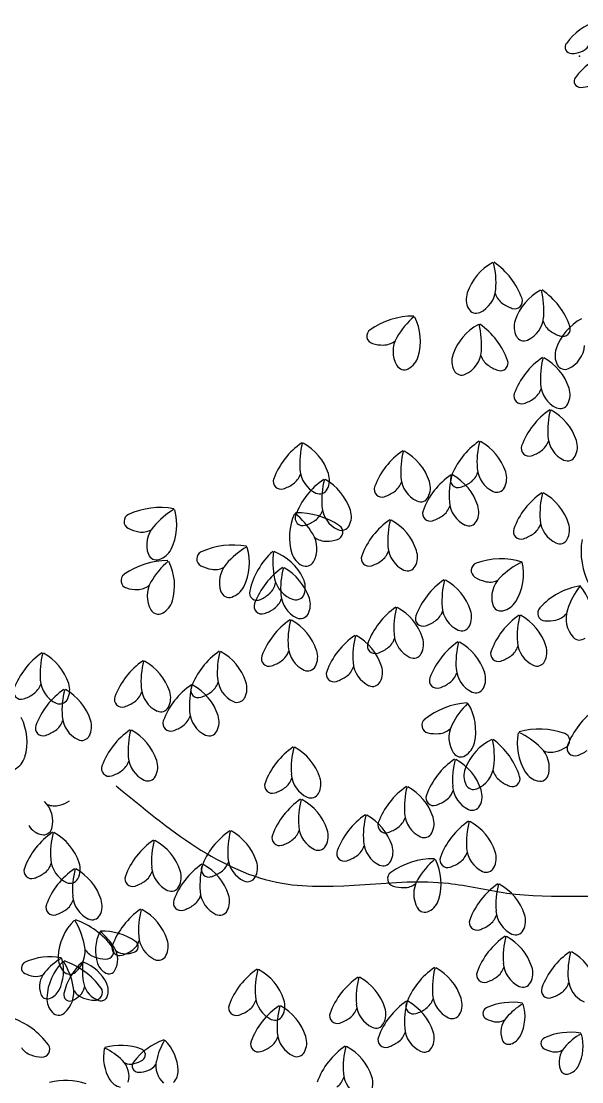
# Model space of a CAD drawing. Header units: millimetres. Extents: x 87938 to 265635, y 330093 to 434310.
# Drawn here: x 129769 to 130640, y 388448 to 390097 of the extents above; entities that cross this region are included whole.
import ezdxf

# ---------------------------------------------------------------- set-up
doc = ezdxf.new("R2010")
doc.units = ezdxf.units.MM

# ---------------------------------------------------------------- blocks, each defined once
blk = doc.blocks.new('A$C375B4AEE')
for centre, radius, start, end in [((2223.4, 8481.6), 96.9, 108.33, 143.6057), ((2153.3, 8533.3), 9.86, 143.6057, 272.5354), ((2159.8, 8549.1), 24.4, 288.9875, 325.8273), ((2152, 8572), 48.7, 272.1003, 288.9875), ((2237.5, 8428.7), 96.9, 108.33, 143.6057), ((2167.4, 8480.4), 9.86, 143.6057, 272.5354), ((2166.1, 8519.2), 48.7, 272.1003, 288.9875), ((2070.8, 8124.7), 83.7, 118.3445, 161.4924), ((1909.3, 8166.9), 126.8, 355.2804, 14.4133), ((1966.3, 8102.4), 117.2, 19.925, 55.2007), ((2021.6, 8141.1), 31.8, 161.4923, 206.9078), ((1992.5, 8160), 43.4, 294.9021, 355.2806), ((2063.2, 8158.9), 29.6, 197.7032, 234.5433), ((2145.2, 8081.6), 83.7, 118.3445, 161.4924), ((1983.8, 8123.9), 126.8, 355.2804, 14.4133), ((2040.8, 8059.4), 117.2, 19.925, 55.2007), ((2080.2, 8182.8), 58.9, 234.5432, 251.4304), ((2065.3, 8138.3), 11.9, 250.9955, 19.9245), ((1907.8, 7997.8), 117.2, 89.873, 125.1487), ((2005.2, 8132.8), 13.3, 206.908, 294.9021), ((1991.5, 8018), 126.8, 130.6604, 149.7931), ((1834.9, 8075.8), 83.7, 343.5813, 26.7291), ((2048.4, 8028.4), 83.7, 118.3446, 161.4923), ((1886.9, 8070.7), 126.8, 355.2804, 14.4133), ((1943.9, 8006.1), 117.2, 19.925, 55.2007), ((2096, 8098.1), 31.8, 161.4923, 206.9078), ((2066.9, 8117), 43.4, 294.9021, 355.2806), ((2137.6, 8115.9), 29.6, 197.7032, 234.5432), ((2208.8, 8037.3), 83.7, 118.3445, 161.4924), ((2139.7, 8095.3), 11.9, 250.9955, 19.9246), ((1847.2, 8083.9), 11.9, 125.1483, 254.0782), ((1919.4, 8060), 43.4, 149.7932, 210.1718), ((2079.6, 8089.8), 13.3, 206.908, 294.9021), ((2154.6, 8139.8), 58.9, 234.5432, 251.4303), ((1860.5, 8128.9), 58.9, 253.6434, 270.5305), ((1860.8, 8099.6), 29.6, 270.5305, 307.3702), ((2130.5, 8072.7), 43.4, 294.902, 355.2806), ((1884.7, 8061.2), 31.8, 298.1659, 343.5814), ((1999.2, 8044.9), 31.8, 161.4923, 206.9078), ((1970.1, 8063.8), 43.4, 294.902, 355.2806), ((2040.8, 8062.7), 29.6, 197.7032, 234.5433), ((2174.4, 7953.8), 117.2, 124.41, 159.6857), ((2231.9, 8017.9), 126.8, 165.1973, 184.3302), ((2070.1, 7976.8), 83.7, 18.1183, 61.2661), ((2159.6, 8053.8), 31.8, 161.4923, 206.9078), ((1893.4, 8044.9), 13.3, 210.1714, 298.166), ((2057.7, 8086.6), 58.9, 234.5432, 251.4304), ((2042.9, 8042), 11.9, 250.9955, 19.9245), ((2143.1, 8045.4), 13.3, 206.908, 294.9021), ((1982.7, 8036.5), 13.3, 206.908, 294.9021), ((2078, 8011), 29.6, 305.0674, 341.9073), ((2148.6, 8011.6), 43.4, 184.3302, 244.7087), ((2119.4, 7992.9), 31.8, 332.7028, 18.1184), ((2075.7, 7990.4), 11.9, 159.6854, 288.6153), ((2061.1, 8035), 58.9, 288.1803, 305.0675), ((2185.8, 7872.5), 117.2, 124.4099, 159.6857), ((2243.2, 7936.7), 126.8, 165.1974, 184.3302), ((2081.5, 7895.5), 83.7, 18.1183, 61.2661), ((2135.8, 7984.5), 13.3, 244.7085, 332.7027), ((1800.4, 7821.1), 117.2, 124.4099, 159.6857), ((1857.8, 7885.3), 126.8, 165.1974, 184.3302), ((1696, 7844.1), 83.7, 18.1183, 61.2661), ((2075.9, 7823.6), 117.2, 124.4099, 159.6857), ((2133.3, 7887.8), 126.8, 165.1974, 184.3302), ((1971.6, 7846.6), 83.7, 18.1183, 61.2661), ((2089.3, 7929.7), 29.6, 305.0674, 341.9073), ((2160, 7930.4), 43.4, 184.3302, 244.7087), ((2130.8, 7911.7), 31.8, 332.7028, 18.1184), ((1957.3, 7808.9), 117.2, 124.4099, 159.6857), ((2014.8, 7873), 126.8, 165.1974, 184.3302), ((1853, 7831.8), 83.7, 18.1183, 61.2661), ((2087.1, 7909.1), 11.9, 159.6854, 288.6153), ((2072.5, 7953.7), 58.9, 288.1803, 305.0675), ((2147.2, 7903.2), 13.3, 244.7085, 332.7027), ((1703.9, 7878.3), 29.6, 305.0674, 341.9073), ((1774.6, 7879), 43.4, 184.3302, 244.7086), ((1745.4, 7860.3), 31.8, 332.7028, 18.1184), ((2032.5, 7771.5), 117.2, 124.4099, 159.6857), ((2090, 7835.6), 126.8, 165.1974, 184.3302), ((1928.2, 7794.5), 83.7, 18.1183, 61.2661), ((1979.4, 7880.8), 29.6, 305.0674, 341.9073), ((2050.1, 7881.5), 43.4, 184.3302, 244.7087), ((2020.9, 7862.7), 31.8, 332.7028, 18.1184), ((1701.6, 7857.7), 11.9, 159.6855, 288.6153), ((1687.1, 7902.3), 58.9, 288.1803, 305.0675), ((1834.5, 7764.4), 117.2, 124.4099, 159.6857), ((1891.9, 7828.5), 126.8, 165.1974, 184.3302), ((1730.1, 7787.4), 83.7, 18.1183, 61.2661), ((1860.9, 7866.1), 29.6, 305.0674, 341.9073), ((1931.6, 7866.7), 43.4, 184.3302, 244.7086), ((1902.3, 7848), 31.8, 332.7028, 18.1184), ((1977.1, 7860.2), 11.9, 159.6854, 288.6153), ((1962.6, 7904.8), 58.9, 288.1803, 305.0675), ((1761.8, 7851.8), 13.3, 244.7086, 332.7027), ((1858.6, 7845.4), 11.9, 159.6855, 288.6153), ((1844, 7890.1), 58.9, 288.1803, 305.0675), ((2037.3, 7854.3), 13.3, 244.7085, 332.7027), ((2173.6, 7743.6), 117.2, 124.4099, 159.6857), ((2231.1, 7807.7), 126.8, 165.1974, 184.3302), ((2069.3, 7766.6), 83.7, 18.1183, 61.2661), ((1808.7, 7822.2), 43.4, 184.3302, 244.7086), ((1918.7, 7839.5), 13.3, 244.7086, 332.7027), ((1936.1, 7828.7), 29.6, 305.0674, 341.9073), ((2006.8, 7829.3), 43.4, 184.3302, 244.7087), ((1977.5, 7810.6), 31.8, 332.7028, 18.1184), ((1469.8, 7795.7), 11.9, 114.8186, 243.7477), ((1514, 7700.1), 117.2, 79.5427, 114.8184), ((1599.9, 7705.1), 126.8, 120.3301, 139.4629), ((1456.3, 7790), 83.7, 333.251, 16.3987), ((1798.5, 7771.3), 83.7, 154.4733, 197.6211), ((1643.1, 7710.2), 126.8, 31.4092, 50.542), ((1735.7, 7801), 11.9, 159.6855, 288.6153), ((1727.2, 7691.8), 117.2, 56.0537, 91.3294), ((1738, 7821.6), 29.6, 305.0674, 341.9073), ((1779.5, 7803.5), 31.8, 332.7028, 18.1184), ((1933.8, 7808.1), 11.9, 159.6854, 288.6153), ((1919.2, 7852.7), 58.9, 288.1803, 305.0675), ((1491, 7837.6), 58.9, 243.313, 260.2003), ((1536.5, 7759.3), 43.4, 139.4629, 199.8413), ((1721.2, 7845.6), 58.9, 288.1803, 305.0675), ((1786, 7779.1), 11.9, 287.1241, 56.0538), ((1795.9, 7795.1), 13.3, 244.7086, 332.7027), ((1937.2, 7701.5), 117.2, 124.4099, 159.6857), ((1994.6, 7765.6), 126.8, 165.1974, 184.3302), ((1832.9, 7724.4), 83.7, 18.1183, 61.2661), ((1993.9, 7802.2), 13.3, 244.7085, 332.7027), ((2077.2, 7800.8), 29.6, 305.0674, 341.9073), ((2147.8, 7801.4), 43.4, 184.3302, 244.7087), ((2118.6, 7782.7), 31.8, 332.7028, 18.1184), ((1486, 7808.7), 29.6, 260.2003, 297.04), ((1714.4, 7753.7), 43.4, 331.0307, 31.4092), ((1772.1, 7794.5), 29.6, 233.8322, 270.6718), ((2074.9, 7780.1), 11.9, 159.6854, 288.6153), ((2060.3, 7824.8), 58.9, 288.1803, 305.0675), ((1502.6, 7766.7), 31.8, 287.8356, 333.2511), ((1626.9, 7641.8), 117.2, 79.5426, 114.8184), ((1712.8, 7646.8), 126.8, 120.3301, 139.4629), ((1569.2, 7731.7), 83.7, 333.251, 16.3987), ((1771.8, 7823.8), 58.9, 270.6718, 287.559), ((1911.4, 7759.3), 43.4, 184.3302, 244.7086), ((2135, 7774.2), 13.3, 244.7085, 332.7027), ((2278.2, 7749), 109.9, 170.3912, 208.3763), ((1508.3, 7749.1), 13.3, 199.8415, 287.8357), ((1582.7, 7737.4), 11.9, 114.8186, 243.7477), ((1767.5, 7661.7), 117.2, 131.9815, 167.2573), ((1816, 7732.8), 126.8, 172.769, 191.9018), ((1661.1, 7670.7), 83.7, 25.6898, 68.8377), ((1749, 7755.6), 31.8, 197.6211, 243.0364), ((1838.5, 7738), 11.9, 159.6855, 288.6153), ((1840.7, 7758.6), 29.6, 305.0674, 341.9073), ((1882.2, 7740.6), 31.8, 332.7028, 18.1184), ((2043.9, 7627.7), 109.9, 72.5928, 110.578), ((1525.6, 7617.6), 117.2, 89.8729, 125.1487), ((1609.3, 7637.8), 126.8, 130.6604, 149.7932), ((1452.7, 7695.6), 83.7, 343.5813, 26.7291), ((1603.8, 7779.3), 58.9, 243.313, 260.2002), ((1598.9, 7750.4), 29.6, 260.2002, 297.04), ((1649.4, 7701), 43.4, 139.4629, 199.8413), ((1770.7, 7627.2), 117.2, 124.4099, 159.6857), ((1828.1, 7691.3), 126.8, 165.1974, 184.3302), ((1666.4, 7650.1), 83.7, 18.1183, 61.2661), ((1740.6, 7739.2), 13.3, 243.0365, 331.0304), ((1823.9, 7782.6), 58.9, 288.1803, 305.0675), ((1898.6, 7732.1), 13.3, 244.7086, 332.7027), ((2009.4, 7719.4), 11.9, 109.9888, 238.9185), ((2131.4, 7618.1), 126.8, 115.5007, 134.6335), ((1997.6, 7714), 81.4, 328.1116, 13.179), ((1465, 7703.6), 11.9, 125.1488, 254.0782), ((1734.3, 7715.6), 43.4, 191.9018, 252.2802), ((1707.8, 7693.2), 31.8, 340.2745, 25.69), ((2021.4, 7608.1), 117.2, 124.4099, 159.6857), ((2078.8, 7672.3), 126.8, 165.1974, 184.3302), ((1917.1, 7631.1), 83.7, 18.1183, 61.2661), ((2034, 7759.3), 58.9, 238.4836, 255.3708), ((2026.6, 7731), 29.6, 255.3708, 292.2105), ((2072.8, 7677.5), 43.4, 134.6334, 195.0119), ((1478.3, 7748.7), 58.9, 253.6434, 270.5305), ((1478.6, 7719.4), 29.6, 270.5305, 307.3701), ((1537.2, 7679.8), 43.4, 149.7932, 210.1716), ((1621.1, 7690.8), 13.3, 199.8415, 287.8356), ((1615.5, 7708.4), 31.8, 287.8356, 333.2511), ((1664.8, 7684.9), 11.9, 167.2572, 296.1866), ((1664.4, 7705.6), 29.6, 312.639, 349.4788), ((2185.3, 7587.2), 109.9, 99.7313, 137.7165), ((2267.6, 7618.6), 126.8, 142.6392, 161.7719), ((2104.7, 7642.9), 81.4, 355.25, 40.3175), ((1502.5, 7681), 31.8, 298.166, 343.5814), ((1644.5, 7727.2), 58.9, 295.7519, 312.6391), ((1674.2, 7684.4), 29.6, 305.0674, 341.9073), ((1744.9, 7685), 43.4, 184.3302, 244.7086), ((1725.2, 7687), 13.3, 252.2801, 340.2746), ((1715.7, 7666.3), 31.8, 332.7028, 18.1184), ((2039.6, 7687.7), 31.8, 283.0061, 328.4215), ((1511.2, 7664.7), 13.3, 210.1714, 298.166), ((1671.9, 7663.7), 11.9, 159.6855, 288.6153), ((1657.4, 7708.3), 58.9, 288.1803, 305.0675), ((1946.7, 7565.6), 117.2, 124.4099, 159.6857), ((2004.1, 7629.7), 126.8, 165.1974, 184.3302), ((1842.4, 7588.6), 83.7, 18.1183, 61.2661), ((1924.9, 7665.3), 29.6, 305.0674, 341.9073), ((1995.6, 7666), 43.4, 184.3302, 244.7087), ((1966.4, 7647.2), 31.8, 332.7028, 18.1184), ((2043.8, 7669.7), 13.3, 195.0118, 283.006), ((2112.8, 7653), 11.9, 137.1272, 266.057), ((2188.3, 7644.7), 43.4, 161.7718, 222.1504), ((1782.1, 7545.9), 117.2, 124.4099, 159.6857), ((1839.5, 7610), 126.8, 165.1974, 184.3302), ((1677.7, 7568.9), 83.7, 18.1183, 61.2661), ((1732.1, 7657.8), 13.3, 244.7086, 332.7027), ((1922.7, 7644.7), 11.9, 159.6855, 288.6153), ((1908.1, 7689.3), 58.9, 288.1803, 305.0675), ((2138.4, 7553.4), 117.2, 124.4099, 159.6857), ((2195.8, 7617.5), 126.8, 165.1974, 184.3302), ((2034.1, 7576.3), 83.7, 18.1183, 61.2661), ((2116.4, 7699.8), 58.9, 265.6221, 282.5093), ((2122.8, 7671.2), 29.6, 282.5092, 319.349), ((1920.9, 7623.4), 43.4, 184.3302, 244.7086), ((1982.8, 7638.8), 13.3, 244.7085, 332.7027), ((1882.9, 7521.7), 117.2, 124.4099, 159.6857), ((1940.3, 7585.8), 126.8, 165.1974, 184.3302), ((1778.5, 7544.7), 83.7, 18.1183, 61.2661), ((1848, 7602.2), 11.9, 159.6855, 288.6153), ((1850.2, 7622.8), 29.6, 305.0674, 341.9073), ((1891.7, 7604.7), 31.8, 332.7028, 18.1184), ((2043.2, 7511.7), 117.2, 124.4099, 159.6857), ((2100.6, 7575.9), 126.8, 165.1974, 184.3302), ((1938.9, 7534.7), 83.7, 18.1183, 61.2661), ((2112.6, 7611.2), 43.4, 184.3302, 244.7087), ((2166, 7624.5), 13.3, 222.1502, 310.1444), ((1396.6, 7494.5), 117.2, 124.4099, 159.6857), ((1454.1, 7558.6), 126.8, 165.1974, 184.3302), ((1292.3, 7517.5), 83.7, 18.1183, 61.2661), ((1672.2, 7497), 117.2, 124.4099, 159.6857), ((1729.6, 7561.1), 126.8, 165.1974, 184.3302), ((1567.8, 7520), 83.7, 18.1183, 61.2661), ((1685.6, 7603.1), 29.6, 305.0674, 341.9073), ((1756.3, 7603.7), 43.4, 184.3302, 244.7086), ((1727.1, 7585), 31.8, 332.7028, 18.1184), ((1833.4, 7646.8), 58.9, 288.1803, 305.0675), ((1908.1, 7596.3), 13.3, 244.7086, 332.7027), ((2039.6, 7589.9), 11.9, 159.6854, 288.6153), ((2041.9, 7610.6), 29.6, 305.0674, 341.9073), ((2083.4, 7592.5), 31.8, 332.7028, 18.1184), ((1553.6, 7482.2), 117.2, 124.4099, 159.6857), ((1611, 7546.3), 126.8, 165.1974, 184.3302), ((1449.3, 7505.2), 83.7, 18.1183, 61.2661), ((1683.3, 7582.4), 11.9, 159.6855, 288.6153), ((1668.8, 7627.1), 58.9, 288.1803, 305.0675), ((1743.5, 7576.5), 13.3, 244.7086, 332.7027), ((1857.1, 7579.5), 43.4, 184.3302, 244.7086), ((1827.9, 7560.8), 31.8, 332.7028, 18.1184), ((2025.1, 7634.5), 58.9, 288.1803, 305.0675), ((2099.8, 7584), 13.3, 244.7085, 332.7027), ((1784.1, 7558.2), 11.9, 159.6855, 288.6153), ((1769.6, 7602.9), 58.9, 288.1803, 305.0675), ((1786.4, 7578.9), 29.6, 305.0674, 341.9073), ((1946.7, 7568.9), 29.6, 305.0674, 341.9073), ((2017.4, 7569.6), 43.4, 184.3302, 244.7087), ((1988.2, 7550.9), 31.8, 332.7028, 18.1184), ((1300.2, 7551.7), 29.6, 305.0675, 341.9073), ((1370.9, 7552.3), 43.4, 184.3302, 244.7087), ((1341.6, 7533.6), 31.8, 332.7028, 18.1184), ((1628.8, 7444.9), 117.2, 124.4099, 159.6857), ((1686.2, 7509), 126.8, 165.1974, 184.3302), ((1573.4, 7533.5), 11.9, 159.6855, 288.6152), ((1524.5, 7467.8), 83.7, 18.1183, 61.2661), ((1575.7, 7554.2), 29.6, 305.0674, 341.9073), ((1646.4, 7554.8), 43.4, 184.3302, 244.7086), ((1617.2, 7536.1), 31.8, 332.7028, 18.1184), ((1844.3, 7552.4), 13.3, 244.7086, 332.7027), ((1944.5, 7548.3), 11.9, 159.6854, 288.6153), ((1929.9, 7592.9), 58.9, 288.1803, 305.0675), ((1297.9, 7531), 11.9, 159.6855, 288.6152), ((1283.3, 7575.7), 58.9, 288.1803, 305.0675), ((1430.7, 7437.8), 117.2, 124.4099, 159.6857), ((1488.2, 7501.9), 126.8, 165.1974, 184.3302), ((1326.4, 7460.7), 83.7, 18.1183, 61.2661), ((1454.9, 7518.8), 11.9, 159.6855, 288.6152), ((1457.1, 7539.4), 29.6, 305.0675, 341.9073), ((1527.8, 7540), 43.4, 184.3302, 244.7087), ((1498.6, 7521.3), 31.8, 332.7028, 18.1184), ((1558.9, 7578.2), 58.9, 288.1803, 305.0675), ((1633.5, 7527.6), 13.3, 244.7086, 332.7027), ((2004.6, 7542.4), 13.3, 244.7085, 332.7027), ((1358, 7525.1), 13.3, 244.7086, 332.7027), ((1440.3, 7563.4), 58.9, 288.1803, 305.0675), ((1515, 7512.9), 13.3, 244.7086, 332.7027), ((1998.8, 7396.7), 117.2, 93.6396, 128.9153), ((2080.9, 7422.4), 126.8, 134.4271, 153.5598), ((1920.9, 7469.8), 83.7, 347.348, 30.4957), ((1223.4, 7453), 83.7, 343.5813, 26.7291), ((1405, 7495.6), 43.4, 184.3302, 244.7087), ((1532.3, 7502.1), 29.6, 305.0675, 341.9073), ((1603, 7502.7), 43.4, 184.3302, 244.7087), ((1573.8, 7484), 31.8, 332.7028, 18.1184), ((2257.1, 7406.4), 117.2, 124.4099, 159.6857), ((1332, 7474.3), 11.9, 159.6855, 288.6152), ((1334.3, 7494.9), 29.6, 305.0675, 341.9073), ((1375.7, 7476.9), 31.8, 332.7028, 18.1184), ((1533.5, 7374.8), 117.2, 124.4099, 159.6857), ((1530.1, 7481.4), 11.9, 159.6855, 288.6152), ((1515.5, 7526), 58.9, 288.1803, 305.0675), ((1932.7, 7478.6), 11.9, 128.9154, 257.845), ((1945.2, 7495.2), 29.6, 274.2972, 311.137), ((2006.2, 7459.6), 43.4, 153.5598, 213.9382), ((2103.1, 7355.7), 117.2, 70.1506, 105.4264), ((1317.4, 7518.9), 58.9, 288.1803, 305.0675), ((1392.1, 7468.4), 13.3, 244.7086, 332.7027), ((1590.9, 7438.9), 126.8, 165.1974, 184.3302), ((1429.1, 7397.8), 83.7, 18.1183, 61.2661), ((1590.2, 7475.5), 13.3, 244.7086, 332.7027), ((1943, 7524.4), 58.9, 257.41, 274.2972), ((2066.5, 7381.5), 83.7, 116.1313, 159.2791), ((1906.8, 7429.9), 126.8, 353.0673, 12.2001), ((1961.2, 7363.2), 117.2, 17.7118, 52.9875), ((2152.8, 7450.2), 83.7, 168.5702, 211.718), ((2017, 7353.1), 126.8, 45.5061, 64.6389), ((2138.8, 7454.7), 11.9, 301.221, 70.1506), ((1787, 7348.2), 117.2, 124.4099, 159.6857), ((1844.4, 7412.3), 126.8, 165.1974, 184.3302), ((1682.7, 7371.2), 83.7, 18.1183, 61.2661), ((1971.5, 7458.5), 31.8, 301.9325, 347.348), ((2075.5, 7412.7), 43.4, 345.1278, 45.5062), ((2121.6, 7466.3), 29.6, 247.9291, 284.7688), ((2114.1, 7494.6), 58.9, 284.7688, 301.656), ((2158.4, 7443), 11.9, 159.6854, 288.6153), ((2143.8, 7487.6), 58.9, 288.1803, 305.0675), ((1273.2, 7438.3), 31.8, 298.166, 343.5814), ((1437, 7432), 29.6, 305.0675, 341.9073), ((1507.7, 7432.6), 43.4, 184.3302, 244.7087), ((1478.5, 7413.9), 31.8, 332.7028, 18.1184), ((2037.7, 7329.2), 117.2, 124.4099, 159.6857), ((2095.2, 7393.3), 126.8, 165.1974, 184.3302), ((1981.3, 7442.8), 13.3, 213.9383, 301.9326), ((1933.4, 7352.2), 83.7, 18.1183, 61.2661), ((1434.7, 7411.3), 11.9, 159.6855, 288.6152), ((1420.2, 7456), 58.9, 288.1803, 305.0675), ((2018, 7399.8), 31.8, 159.2792, 204.6947), ((1989.6, 7419.8), 43.4, 292.6888, 353.0673), ((2060.2, 7416), 29.6, 195.4901, 232.33), ((2108.7, 7422.9), 31.8, 211.718, 257.1335), ((1494.9, 7405.4), 13.3, 244.7086, 332.7027), ((1690.5, 7405.4), 29.6, 305.0674, 341.9073), ((1761.2, 7406), 43.4, 184.3302, 244.7086), ((1732, 7387.3), 31.8, 332.7028, 18.1184), ((2078.1, 7439.2), 58.9, 232.3299, 249.2171), ((2061.5, 7395.3), 11.9, 248.7823, 17.712), ((2104.5, 7405), 13.3, 257.1335, 345.1277), ((1688.3, 7384.8), 11.9, 159.6855, 288.6153), ((1673.7, 7429.4), 58.9, 288.1803, 305.0675), ((1748.4, 7378.9), 13.3, 244.7086, 332.7027), ((1963, 7286.7), 117.2, 124.4099, 159.6857), ((2020.4, 7350.8), 126.8, 165.1974, 184.3302), ((1858.7, 7309.7), 83.7, 18.1183, 61.2661), ((1941.3, 7386.4), 29.6, 305.0674, 341.9073), ((2011.9, 7387), 43.4, 184.3302, 244.7087), ((2001.2, 7392.1), 13.3, 204.6945, 292.6888), ((1982.7, 7368.3), 31.8, 332.7028, 18.1184), ((1303.8, 7329.3), 43.4, 345.1277, 45.5062), ((1342.4, 7411.3), 58.9, 284.7688, 301.656), ((1798.4, 7266.9), 117.2, 124.4099, 159.6857), ((1855.8, 7331.1), 126.8, 165.1974, 184.3302), ((1694.1, 7289.9), 83.7, 18.1183, 61.2661), ((1939, 7365.7), 11.9, 159.6854, 288.6153), ((1924.4, 7410.4), 58.9, 288.1803, 305.0675), ((1349.8, 7383), 29.6, 247.9291, 284.7688), ((1937.2, 7344.5), 43.4, 184.3302, 244.7086), ((1999.1, 7359.8), 13.3, 244.7085, 332.7027), ((1899.2, 7242.8), 117.2, 124.4099, 159.6857), ((1956.6, 7306.9), 126.8, 165.1974, 184.3302), ((1794.9, 7265.7), 83.7, 18.1183, 61.2661), ((1864.3, 7323.2), 11.9, 159.6855, 288.6153), ((1866.5, 7343.9), 29.6, 305.0674, 341.9073), ((1908, 7325.8), 31.8, 332.7028, 18.1184), ((2059.5, 7232.8), 117.2, 124.4099, 159.6857), ((2116.9, 7296.9), 126.8, 165.1974, 184.3302), ((1955.2, 7255.8), 83.7, 18.1183, 61.2661), ((1412.9, 7215.5), 117.2, 124.4099, 159.6857), ((1336.9, 7339.6), 31.8, 211.718, 257.1334), ((1332.8, 7321.6), 13.3, 257.1334, 345.1277), ((1470.4, 7279.7), 126.8, 165.1974, 184.3302), ((1308.6, 7238.5), 83.7, 18.1183, 61.2661), ((1688.5, 7218), 117.2, 124.4099, 159.6857), ((1745.9, 7282.2), 126.8, 165.1974, 184.3302), ((1584.1, 7241), 83.7, 18.1183, 61.2661), ((1699.6, 7303.5), 11.9, 159.6855, 288.6153), ((1701.9, 7324.1), 29.6, 305.0674, 341.9073), ((1772.6, 7324.8), 43.4, 184.3302, 244.7086), ((1743.4, 7306.1), 31.8, 332.7028, 18.1184), ((1849.7, 7367.9), 58.9, 288.1803, 305.0675), ((1924.4, 7317.3), 13.3, 244.7086, 332.7027), ((1569.9, 7203.3), 117.2, 124.4099, 159.6857), ((1627.3, 7267.4), 126.8, 165.1974, 184.3302), ((1465.6, 7226.2), 83.7, 18.1183, 61.2661), ((1685.1, 7348.1), 58.9, 288.1803, 305.0675), ((1759.8, 7297.6), 13.3, 244.7086, 332.7027), ((1802.7, 7300), 29.6, 305.0674, 341.9073), ((1873.4, 7300.6), 43.4, 184.3302, 244.7086), ((1844.2, 7281.9), 31.8, 332.7028, 18.1184), ((1800.4, 7279.3), 11.9, 159.6855, 288.6153), ((1785.9, 7323.9), 58.9, 288.1803, 305.0675), ((1963, 7290), 29.6, 305.0674, 341.9073), ((2033.7, 7290.6), 43.4, 184.3302, 244.7087), ((2004.5, 7271.9), 31.8, 332.7028, 18.1184), ((1316.5, 7272.7), 29.6, 305.0675, 341.9073), ((1387.2, 7273.4), 43.4, 184.3302, 244.7087), ((1357.9, 7254.7), 31.8, 332.7028, 18.1184), ((1544.1, 7261.1), 43.4, 184.3302, 244.7087), ((1645.1, 7165.9), 117.2, 124.4099, 159.6857), ((1702.6, 7230), 126.8, 165.1974, 184.3302), ((1589.7, 7254.6), 11.9, 159.6854, 288.6153), ((1540.8, 7188.9), 83.7, 18.1183, 61.2661), ((1592, 7275.2), 29.6, 305.0674, 341.9073), ((1662.7, 7275.9), 43.4, 184.3302, 244.7086), ((1633.5, 7257.1), 31.8, 332.7028, 18.1184), ((1860.6, 7273.4), 13.3, 244.7086, 332.7027), ((1940, 7154), 117.2, 89.873, 125.1487), ((2023.7, 7174.3), 126.8, 130.6604, 149.7932), ((1867.1, 7232.1), 83.7, 343.5813, 26.7291), ((1960.8, 7269.3), 11.9, 159.6854, 288.6153), ((1946.2, 7314), 58.9, 288.1803, 305.0675), ((2020.9, 7263.4), 13.3, 244.7085, 332.7027), ((1314.2, 7252.1), 11.9, 159.6855, 288.6152), ((1299.6, 7296.7), 58.9, 288.1803, 305.0675), ((1447, 7158.8), 117.2, 124.4099, 159.6857), ((1504.5, 7222.9), 126.8, 165.1974, 184.3302), ((1342.7, 7181.8), 83.7, 18.1183, 61.2661), ((1471.2, 7239.8), 11.9, 159.6855, 288.6152), ((1473.4, 7260.5), 29.6, 305.0675, 341.9073), ((1514.9, 7242.4), 31.8, 332.7028, 18.1184), ((1575.2, 7299.2), 58.9, 288.1803, 305.0675), ((1649.9, 7248.7), 13.3, 244.7086, 332.7027), ((1879.4, 7240.1), 11.9, 125.1488, 254.0784), ((1374.3, 7246.2), 13.3, 244.7086, 332.7027), ((1456.6, 7284.5), 58.9, 288.1803, 305.0675), ((1531.3, 7233.9), 13.3, 244.7086, 332.7027), ((1892.7, 7285.1), 58.9, 253.6434, 270.5305), ((1893, 7255.8), 29.6, 270.5305, 307.3702), ((1951.6, 7216.3), 43.4, 149.7932, 210.1716), ((2105.1, 7135.3), 117.2, 124.4099, 159.6857), ((2162.5, 7199.5), 126.8, 165.1974, 184.3302), ((2000.8, 7158.3), 83.7, 18.1183, 61.2661), ((1421.3, 7216.6), 43.4, 184.3302, 244.7087), ((1392, 7197.9), 31.8, 332.7028, 18.1184), ((1548.7, 7223.1), 29.6, 305.0675, 341.9073), ((1619.3, 7223.7), 43.4, 184.3302, 244.7086), ((1590.1, 7205), 31.8, 332.7028, 18.1184), ((1916.9, 7217.4), 31.8, 298.1659, 343.5814), ((1348.3, 7195.4), 11.9, 159.6855, 288.6152), ((1333.7, 7240), 58.9, 288.1803, 305.0675), ((1350.6, 7216), 29.6, 305.0675, 341.9073), ((1549.8, 7095.8), 117.2, 124.4099, 159.6857), ((1607.2, 7160), 126.8, 165.1974, 184.3302), ((1445.5, 7118.8), 83.7, 18.1183, 61.2661), ((1546.4, 7202.5), 11.9, 159.6855, 288.6152), ((1531.8, 7247.1), 58.9, 288.1803, 305.0675), ((1925.6, 7201.2), 13.3, 210.1714, 298.166), ((1439, 7115.3), 83.7, 134.4245, 177.5723), ((1272.2, 7111.2), 126.8, 11.3604, 30.4932), ((1344.8, 7065), 117.2, 36.0049, 71.2807), ((1408.4, 7189.5), 13.3, 244.7086, 332.7027), ((1606.5, 7196.6), 13.3, 244.7086, 332.7027), ((2006.3, 7171.9), 11.9, 159.6854, 288.6153), ((2008.6, 7192.5), 29.6, 305.0674, 341.9073), ((2079.3, 7193.2), 43.4, 184.3302, 244.7087), ((2050.1, 7174.5), 31.8, 332.7028, 18.1184), ((1423.5, 7064.8), 93.8, 56.0537, 91.3294), ((1991.8, 7216.5), 58.9, 288.1803, 305.0675), ((2066.5, 7166), 13.3, 244.7085, 332.7027), ((1480.5, 7128.5), 66.9, 154.4733, 197.621), ((1356.3, 7079.6), 101.5, 31.4091, 50.5419), ((1453.3, 7153), 29.6, 305.0675, 341.9073), ((1470.6, 7134.7), 9.54, 287.124, 56.0538), ((1524, 7153.7), 43.4, 184.3302, 244.7087), ((1494.8, 7135), 31.8, 332.7028, 18.1184), ((2116.5, 7054.1), 117.2, 124.4099, 159.6857), ((2173.9, 7118.2), 126.8, 165.1974, 184.3302), ((2012.1, 7077), 83.7, 18.1183, 61.2661), ((1354, 7127.6), 43.4, 310.9819, 11.3604), ((1422.2, 7146.1), 29.6, 213.7834, 250.6231), ((1430, 7126.9), 11.9, 267.0755, 36.0051), ((1451, 7132.4), 11.9, 159.6855, 288.6152), ((1413.3, 7114.4), 34.7, 331.0306, 31.4093), ((1459.4, 7147), 23.7, 233.8321, 270.6719), ((1436.5, 7177), 58.9, 288.1803, 305.0675), ((1459.2, 7170.5), 47.1, 270.6719, 287.559), ((2217.3, 7029.9), 117.2, 124.4099, 159.6857), ((2274.7, 7094), 126.8, 165.1974, 184.3302), ((2113, 7052.9), 83.7, 18.1183, 61.2661), ((1307.9, 7101.3), 9.54, 114.8183, 243.7481), ((1343.3, 7024.9), 93.8, 79.5426, 114.8184), ((1412, 7028.8), 101.5, 120.3301, 139.4629), ((1421.6, 7051.5), 83.7, 134.4245, 177.5723), ((1387.2, 7117.5), 31.8, 177.5723, 222.9878), ((1297.1, 7096.8), 66.9, 333.251, 16.3988), ((1254.7, 7047.3), 126.8, 11.3604, 30.4932), ((1455.8, 7040.8), 93.8, 131.9815, 167.2572), ((1327.3, 7001.1), 117.2, 36.0049, 71.2807), ((1494.6, 7097.7), 101.5, 172.7689, 191.9017), ((1370.6, 7048), 66.9, 25.6899, 68.8377), ((1431.9, 7173.8), 58.9, 250.6231, 267.5103), ((1511.2, 7126.5), 13.3, 244.7086, 332.7027), ((2090.7, 7111.9), 43.4, 184.3302, 244.7087), ((1324.8, 7134.9), 47.1, 243.313, 260.2002), ((1361.3, 7072.2), 34.7, 139.4629, 199.8413), ((1373.7, 7104.9), 13.3, 222.9877, 310.982), ((1441, 7115.9), 25.4, 197.6209, 243.0366), ((1434.3, 7102.8), 10.7, 243.0367, 331.0311), ((1731, 7002.7), 117.2, 124.4099, 159.6857), ((1788.5, 7066.8), 126.8, 165.1974, 184.3302), ((1626.7, 7025.6), 83.7, 18.1183, 61.2661), ((2006.6, 7005.2), 117.2, 124.4099, 159.6857), ((2064, 7069.3), 126.8, 165.1974, 184.3302), ((1902.2, 7028.1), 83.7, 18.1183, 61.2661), ((2017.7, 7090.6), 11.9, 159.6854, 288.6153), ((2020, 7111.3), 29.6, 305.0674, 341.9073), ((2061.5, 7093.2), 31.8, 332.7028, 18.1184), ((1320.9, 7111.8), 23.7, 260.2002, 297.04), ((1429.2, 7083.9), 34.7, 191.9017, 252.2801), ((1408, 7066), 25.4, 340.2744, 25.6898), ((1888, 6990.4), 117.2, 124.4099, 159.6857), ((1945.4, 7054.5), 126.8, 165.1974, 184.3302), ((1783.7, 7013.4), 83.7, 18.1183, 61.2661), ((2003.2, 7135.2), 58.9, 288.1803, 305.0675), ((2077.9, 7084.7), 13.3, 244.7085, 332.7027), ((2120.8, 7087.1), 29.6, 305.0674, 341.9073), ((2191.5, 7087.7), 43.4, 184.3302, 244.7087), ((1338.7, 7064.1), 10.7, 199.8416, 287.8356), ((1334.2, 7078.1), 25.4, 287.8356, 333.2509), ((1373.6, 7059.3), 9.54, 167.2573, 296.1871), ((1336.5, 7063.8), 43.4, 310.9819, 11.3604), ((1404.7, 7082.3), 29.6, 213.7834, 250.6231), ((1373.2, 7075.9), 23.7, 312.6391, 349.4787), ((1412.5, 7063), 11.9, 267.0755, 36.0051), ((1980.8, 7063), 43.4, 184.3302, 244.7087), ((2118.5, 7066.4), 11.9, 159.6854, 288.6153), ((2104, 7111.1), 58.9, 288.1803, 305.0675), ((1369.7, 7053.7), 31.8, 177.5723, 222.9878), ((1357.4, 7093.2), 47.1, 295.7519, 312.6391), ((1414.5, 7109.9), 58.9, 250.6231, 267.5103), ((1421.9, 7061), 10.7, 252.2802, 340.274), ((1632.3, 7039.2), 11.9, 159.6855, 288.6153), ((1634.6, 7059.9), 29.6, 305.0674, 341.9073), ((1765.1, 6945.9), 117.2, 124.4099, 159.6857), ((1705.3, 7060.5), 43.4, 184.3302, 244.7086), ((1676, 7041.8), 31.8, 332.7028, 18.1184), ((1862.2, 7048.2), 43.4, 184.3302, 244.7086), ((1963.2, 6953), 117.2, 124.4099, 159.6857), ((2020.7, 7017.2), 126.8, 165.1974, 184.3302), ((1907.8, 7041.7), 11.9, 159.6855, 288.6153), ((1858.9, 6976), 83.7, 18.1183, 61.2661), ((1910.1, 7062.4), 29.6, 305.0674, 341.9073), ((1951.6, 7044.3), 31.8, 332.7028, 18.1184), ((2060.4, 6954.1), 93.8, 79.5426, 114.8184), ((2129.2, 6958), 101.5, 120.3301, 139.4629), ((2014.3, 7026), 66.9, 333.251, 16.3988), ((1356.2, 7041.1), 13.3, 222.9877, 310.982), ((1617.7, 7083.8), 58.9, 288.1803, 305.0675), ((1692.4, 7033.3), 13.3, 244.7086, 332.7027), ((1822.6, 7010), 126.8, 165.1974, 184.3302), ((1660.8, 6968.9), 83.7, 18.1183, 61.2661), ((1789.3, 7026.9), 11.9, 159.6855, 288.6153), ((1791.5, 7047.6), 29.6, 305.0674, 341.9073), ((1833, 7029.5), 31.8, 332.7028, 18.1184), ((1893.3, 7086.3), 58.9, 288.1803, 305.0675), ((1968, 7035.8), 13.3, 244.7085, 332.7027), ((2025.1, 7030.5), 9.54, 114.8185, 243.7481), ((1245.5, 6912.7), 117.2, 36.0049, 71.2807), ((1774.7, 7071.6), 58.9, 288.1803, 305.0675), ((1849.4, 7021), 13.3, 244.7086, 332.7027), ((2042, 7064.1), 47.1, 243.313, 260.2002), ((2038, 7041), 23.7, 260.2002, 297.04), ((2078.4, 7001.4), 34.7, 139.4629, 199.8413), ((1668.7, 7003.1), 29.6, 305.0674, 341.9073), ((1739.4, 7003.7), 43.4, 184.3302, 244.7086), ((1710.1, 6985), 31.8, 332.7028, 18.1184), ((1864.5, 6989.6), 11.9, 159.6855, 288.6153), ((1866.7, 7010.2), 29.6, 305.0674, 341.9073), ((1937.4, 7010.9), 43.4, 184.3302, 244.7086), ((1908.2, 6992.2), 31.8, 332.7028, 18.1184), ((2051.3, 7007.3), 25.4, 287.8356, 333.251), ((2150.7, 6907.4), 93.8, 79.5426, 114.8184), ((2219.5, 6911.4), 101.5, 120.3301, 139.4629), ((2104.6, 6979.4), 66.9, 333.251, 16.3988), ((1322.9, 6993.9), 29.6, 213.7834, 250.6231), ((1330.6, 6974.6), 11.9, 267.0755, 36.0051), ((1453, 6887), 93.8, 70.1507, 105.4264), ((1550.5, 6897.3), 96.9, 108.33, 143.6057), ((1610.8, 6935.1), 104.8, 149.1174, 168.2502), ((1472.9, 6939.4), 69.2, 2.0383, 45.1861), ((1666.4, 6982.5), 11.9, 159.6855, 288.6153), ((1651.8, 7027.1), 58.9, 288.1803, 305.0675), ((1867.9, 6883), 117.2, 124.4099, 159.6857), ((1925.3, 6947.1), 126.8, 165.1974, 184.3302), ((1763.6, 6905.9), 83.7, 18.1183, 61.2661), ((1849.9, 7034.2), 58.9, 288.1803, 305.0675), ((1924.6, 6983.7), 13.3, 244.7086, 332.7027), ((2055.8, 6993.2), 10.7, 199.8417, 287.8357), ((2115.4, 6983.9), 9.54, 114.8185, 243.7482), ((2168.8, 6954.8), 34.7, 139.4629, 199.8413), ((1332.6, 7021.5), 58.9, 250.6231, 267.5103), ((1492.8, 6962.6), 66.9, 168.5702, 211.718), ((1384.2, 6885), 101.5, 45.5062, 64.6389), ((1481.6, 6966.2), 9.54, 301.2212, 70.1508), ((1726.5, 6976.6), 13.3, 244.7086, 332.7027), ((2132.3, 7017.4), 47.1, 243.313, 260.2002), ((2128.3, 6994.3), 23.7, 260.2002, 297.04), ((1431, 6932.6), 34.7, 345.1277, 45.5062), ((1467.8, 6975.5), 23.7, 247.9292, 284.7688), ((1480.4, 6949), 9.86, 143.6057, 272.5354), ((1461.8, 6998.1), 47.1, 284.7688, 301.656), ((1487, 6964.8), 24.4, 288.9875, 325.8273), ((1543.2, 6949.1), 35.9, 168.2502, 228.6287), ((2141.6, 6960.7), 25.4, 287.8356, 333.2509), ((1457.5, 6940.8), 25.4, 211.718, 257.1334), ((1479.1, 6987.7), 48.7, 272.1003, 288.9875), ((1515.7, 6941), 26.3, 316.6229, 2.0383), ((1771.4, 6940.2), 29.6, 305.0674, 341.9073), ((1842.1, 6940.8), 43.4, 184.3302, 244.7086), ((1812.9, 6922.1), 31.8, 332.7028, 18.1184), ((2146.2, 6946.6), 10.7, 199.8417, 287.8357), ((1367.1, 6832.7), 93.8, 70.1507, 105.4264)]:
    blk.add_arc(centre, radius, start, end)
for points in [[(1232.8, 6474.3), (1582.2, 6519.8), (1916.4, 6489.5), (2083.5, 6580.5), (2250.6, 6793), (2706.3, 7020.6), (3025.3, 6944.7), (3420.3, 7005.4), (3830.4, 7172.3), (4012.7, 7460.6), (4453.3, 7490.9), (4559.6, 7506.1), (4878.6, 7642.7), (5106.5, 7991.7), (5136.8, 8128.2), (5152, 8416.5)], [(1445.5, 7384.7), (1703.7, 7233), (1962, 7233), (2053.1, 7217.8), (2448.1, 7157.1), (2448.1, 6944.7)]]:
    blk.add_spline(points, degree=3)
blk.add_point((2166.1, 8519.2))

msp = doc.modelspace()

# ---------------------------------------------------------------- block references
msp.add_blockref('A$C375B4AEE', (128471, 381523.4))

doc.saveas('drawing.dxf')
